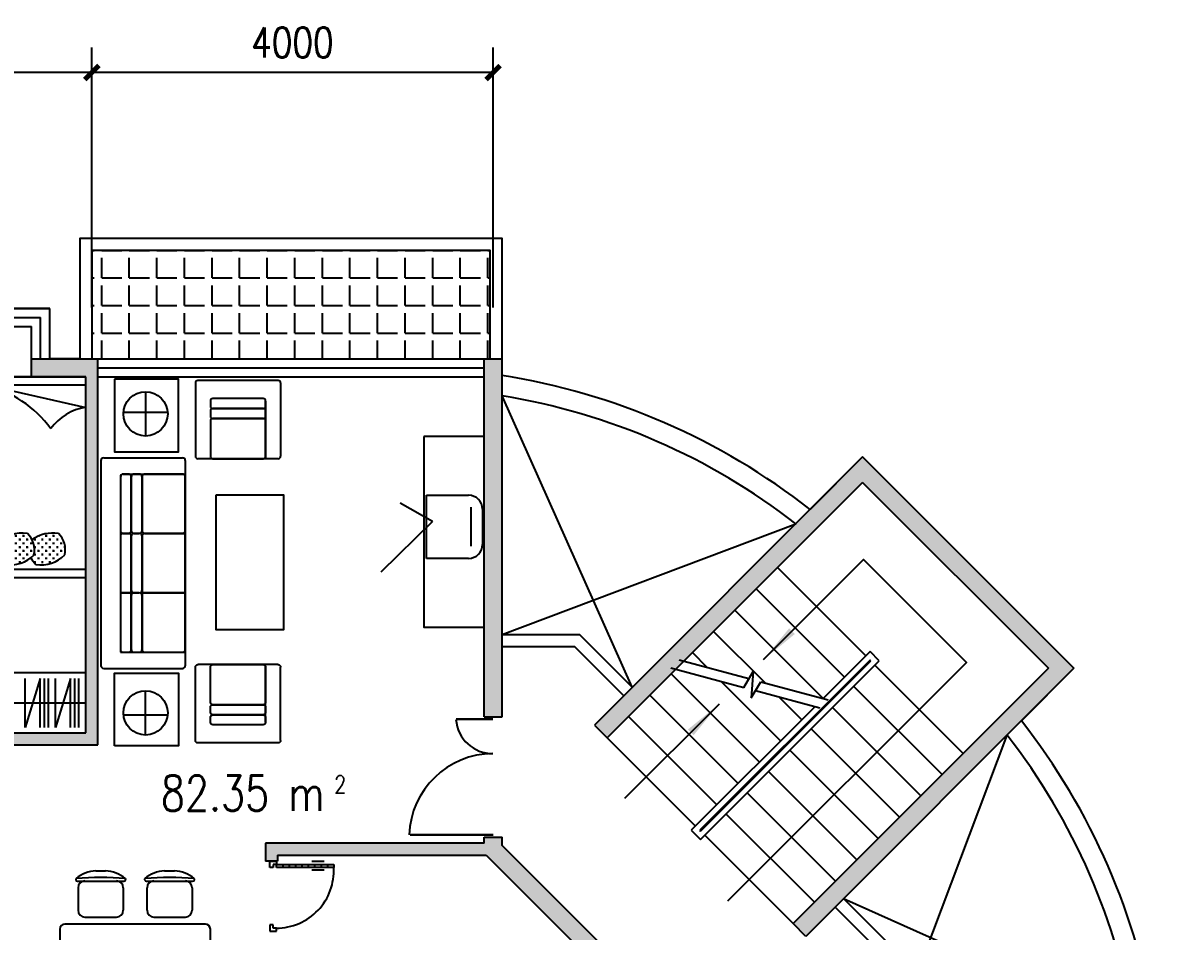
# Model space of a CAD drawing. Header units: millimetres. Extents: x 1106 to 35060, y 402 to 24858.
# Drawn here: x 20497 to 31789, y 15798 to 24858 of the extents above; entities that cross this region are included whole.
import ezdxf
from ezdxf.enums import TextEntityAlignment as Align

# ---------------------------------------------------------------- set-up
doc = ezdxf.new("R2010")
doc.units = ezdxf.units.MM
for name, color, linetype in [('BL', 7, 'Continuous'), ('DIM', 15, 'Continuous'), ('H', 13, 'Continuous'), ('J', 7, 'Continuous'), ('OA_FURNITURE', 7, 'Continuous'), ('PUB_DIM', 3, 'Continuous'), ('PUB_H', 13, 'Continuous'), ('PUB_TX', 7, 'Continuous'), ('T', 7, 'Continuous'), ('W', 2, 'Continuous'), ('WALL', 4, 'Continuous'), ('轮廓线', 240, 'Continuous')]:
    doc.layers.add(name, color=color, linetype=linetype)
doc.styles.add('DIM_FONT', font='SIMPLEX.shx', dxfattribs={"width": 0.8})
doc.styles.add('SIMPLEX', font='SIMPLEX.SHX')
doc.styles.get("Standard").update_dxf_attribs({"font": 'arial.ttf'})
doc.dimstyles.new('DIMN', dxfattribs={"dimtxt": 300, "dimasz": 1, "dimexe": 250, "dimexo": 300, "dimgap": 150, "dimtad": 1, "dimdec": 0, "dimdsep": 46, "dimtxsty": 'DIM_FONT', "dimblk": '_DIMX', "dimblk1": 'ARCHTICK', "dimblk2": 'ARCHTICK', "dimcen": 0.1, "dimclrt": 7, "dimadec": 0, "dimazin": 0, "dimtfac": 1, "dimtdec": 0, "dimtix": 1, "dimtmove": 2, "dimatfit": 3, "dimldrblk": '_DIMX', "dimfxl": 1, "dimtolj": 1, "dimtzin": 0, "dimarcsym": 0})

# ---------------------------------------------------------------- blocks, each defined once
blk = doc.blocks.new('M_A17ORW')
at = {"const_width": 0.02}
for points in [[(-0.481, -0.0014), (-0.481, -0.3084)], [(0.481, 0.0014), (0.481, -0.6906)]]:
    blk.add_lwpolyline(points, dxfattribs=at)
for centre, radius, start, end in [((-0.5008, -0.0026), 0.3067, 274.24917, 0.21013), ((0.5046, 0.0019), 0.6987, 180.27623, 268.06031)]:
    blk.add_arc(centre, radius, start, end)
blk = doc.blocks.new('M_C25HKJ')
at = {"layer": 'OA_FURNITURE', "color": 1}
for p, q in [((-389, 921), (-290, 921)), ((298, 921), (397, 921)), ((-569, 821), (-109, 821)), ((117, 821), (577, 821)), ((-564, 754), (-564, 529)), ((-114, 754), (-114, 529)), ((122, 754), (122, 529)), ((572, 754), (572, 529)), ((-497, 461), (-182, 461)), ((190, 461), (505, 461)), ((-182, -427), (-497, -427)), ((505, -427), (190, -427)), ((-564, -720), (-564, -495)), ((-114, -720), (-114, -495)), ((122, -720), (122, -495)), ((572, -720), (572, -495)), ((-109, -787), (-569, -787)), ((577, -787), (117, -787)), ((-290, -887), (-389, -887)), ((397, -887), (298, -887))]:
    blk.add_line(p, q, dxfattribs=at)
at = {"layer": 'OA_FURNITURE'}
for p, q in [((-746, 342), (-746, -308)), ((704, 392), (-696, 392)), ((754, -308), (754, 342)), ((-696, -358), (704, -358))]:
    blk.add_line(p, q, dxfattribs=at)
at = {"layer": 'OA_FURNITURE', "color": 1}
for centre, radius, start, end in [((-379, 606), 316, 91.7651, 130.7265), ((-300, 606), 316, 49.2735, 88.2349), ((307, 606), 316, 91.7651, 130.7265), ((387, 606), 316, 49.2735, 88.2349), ((-579, 837), 10, 130.7265, 202.67), ((-569, 841), 20, 202.67, 270), ((-339, -1857), 2713, 84.8023, 95.1977), ((-497, 754), 67.5, 90, 180), ((-182, 754), 67.5, 0, 90), ((-109, 841), 20, 270, 337.33), ((-100, 837), 10, 337.33, 49.2735), ((108, 837), 10, 130.7265, 202.67), ((117, 841), 20, 202.67, 270), ((347, -1857), 2713, 84.8023, 95.1977), ((190, 754), 67.5, 90, 180), ((505, 754), 67.5, 0, 90), ((577, 841), 20, 270, 337.33), ((587, 837), 10, 337.33, 49.2735), ((-497, 529), 67.5, 180, 270), ((-182, 529), 67.5, 270, 0), ((190, 529), 67.5, 180, 270), ((505, 529), 67.5, 270, 0), ((-497, -495), 67.5, 90, 180), ((-182, -495), 67.5, 0, 90), ((190, -495), 67.5, 90, 180), ((505, -495), 67.5, 0, 90), ((-569, -807), 20, 90, 157.33), ((-497, -720), 67.5, 180, 270), ((-182, -720), 67.5, 270, 0), ((-109, -807), 20, 22.67, 90), ((117, -807), 20, 90, 157.33), ((190, -720), 67.5, 180, 270), ((505, -720), 67.5, 270, 0), ((577, -807), 20, 22.67, 90), ((-579, -803), 10, 157.33, 229.2735), ((-339, 1890), 2713, 264.8023, 275.1977), ((-379, -572), 316, 229.2735, 268.2349), ((-300, -572), 316, 271.7651, 310.7265), ((-100, -803), 10, 310.7265, 22.67), ((108, -803), 10, 157.33, 229.2735), ((347, 1890), 2713, 264.8023, 275.1977), ((307, -572), 316, 229.2735, 268.2349), ((387, -572), 316, 271.7651, 310.7265), ((587, -803), 10, 310.7265, 22.67)]:
    blk.add_arc(centre, radius, start, end, dxfattribs=at)
at = {"layer": 'OA_FURNITURE'}
for centre, start, end in [((-696, 342), 90, 180), ((704, 342), 0, 90), ((-696, -308), 180, 270), ((704, -308), 270, 0)]:
    blk.add_arc(centre, 50, start, end, dxfattribs=at)
at = {"style": 'DIM_FONT', "width": 0.8, "flags": 9}
for tag in ['XSIZE', 'YSIZE']:
    blk.add_attdef(tag, (0, 0), '', height=0.5, dxfattribs=at)
blk = doc.blocks.new('M_A24LXR')
for p, q in [((-0.455, 0.071), (-0.455, 0.888)), ((-0.455, 0.888), (-0.41, 0.888)), ((-0.41, 0.888), (-0.41, 0.071)), ((-0.494, 0.753), (-0.494, 0.578)), ((-0.455, 0.797), (-0.41, 0.797)), ((-0.455, 0.707), (-0.41, 0.707)), ((-0.371, 0.753), (-0.371, 0.578)), ((-0.455, 0.616), (-0.41, 0.616)), ((-0.455, 0.525), (-0.41, 0.525)), ((-0.455, 0.434), (-0.41, 0.434)), ((-0.455, 0.343), (-0.41, 0.343)), ((-0.455, 0.253), (-0.41, 0.253)), ((-0.455, 0.162), (-0.41, 0.162)), ((-0.501, 0.071), (-0.455, 0.071)), ((-0.501, -0.02), (-0.501, 0.071)), ((-0.41, 0.071), (-0.455, 0.071)), ((-0.455, 0.071), (-0.455, 0.026)), ((-0.455, 0.026), (-0.41, 0.026)), ((-0.41, 0.026), (-0.41, -0.02)), ((0.453, 0.026), (0.407, 0.026)), ((0.407, 0.026), (0.407, -0.02)), ((0.498, 0.071), (0.453, 0.071)), ((0.453, 0.071), (0.453, 0.026)), ((0.498, -0.02), (0.498, 0.071)), ((-0.501, -0.02), (-0.501, -0.02)), ((-0.41, -0.02), (-0.501, -0.02)), ((0.407, -0.02), (0.498, -0.02)), ((0.498, -0.02), (0.498, -0.02))]:
    blk.add_line(p, q)
blk.add_arc((-0.364, 0.072), 0.817, 359.9115, 93.1848)
blk = doc.blocks.new('*X25')
at = {"color": 0}
for p, q in [((228151, -16225), (228175, -16225)), ((228250, -16225), (228450, -16225)), ((228250, -16225), (228250, -16225)), ((228525, -16225), (228725, -16225)), ((228525, -16225), (228525, -16225)), ((228800, -16225), (229000, -16225)), ((228800, -16225), (228800, -16225)), ((229075, -16225), (229275, -16225)), ((229075, -16225), (229075, -16225)), ((229350, -16225), (229550, -16225)), ((229350, -16225), (229350, -16225)), ((229625, -16225), (229825, -16225)), ((229625, -16225), (229625, -16225)), ((229900, -16225), (230100, -16225)), ((229900, -16225), (229900, -16225)), ((230175, -16225), (230375, -16225)), ((230175, -16225), (230175, -16225)), ((230450, -16225), (230650, -16225)), ((230450, -16225), (230450, -16225)), ((230725, -16225), (230925, -16225)), ((230725, -16225), (230725, -16225)), ((231000, -16225), (231200, -16225)), ((231000, -16225), (231000, -16225)), ((231275, -16225), (231475, -16225)), ((231275, -16225), (231275, -16225)), ((231550, -16225), (231750, -16225)), ((231550, -16225), (231550, -16225)), ((231825, -16225), (232025, -16225)), ((231825, -16225), (231825, -16225)), ((232100, -16225), (232121, -16225)), ((232100, -16225), (232100, -16225)), ((228250, -16500), (228250, -16300)), ((228525, -16500), (228525, -16300)), ((228800, -16500), (228800, -16300)), ((229075, -16500), (229075, -16300)), ((229350, -16500), (229350, -16300)), ((229625, -16500), (229625, -16300)), ((229900, -16500), (229900, -16300)), ((230175, -16500), (230175, -16300)), ((230450, -16500), (230450, -16300)), ((230725, -16500), (230725, -16300)), ((231000, -16500), (231000, -16300)), ((231275, -16500), (231275, -16300)), ((231550, -16500), (231550, -16300)), ((231825, -16500), (231825, -16300)), ((232100, -16500), (232100, -16300)), ((228151, -16500), (228175, -16500)), ((228250, -16500), (228450, -16500)), ((228250, -16775), (228250, -16575)), ((228525, -16500), (228725, -16500)), ((228525, -16775), (228525, -16575)), ((228800, -16500), (229000, -16500)), ((228800, -16775), (228800, -16575)), ((229075, -16500), (229275, -16500)), ((229075, -16775), (229075, -16575)), ((229350, -16500), (229550, -16500)), ((229350, -16775), (229350, -16575)), ((229625, -16500), (229825, -16500)), ((229625, -16775), (229625, -16575)), ((229900, -16500), (230100, -16500)), ((229900, -16775), (229900, -16575)), ((230175, -16500), (230375, -16500)), ((230175, -16775), (230175, -16575)), ((230450, -16500), (230650, -16500)), ((230450, -16775), (230450, -16575)), ((230725, -16500), (230925, -16500)), ((230725, -16775), (230725, -16575)), ((231000, -16500), (231200, -16500)), ((231000, -16775), (231000, -16575)), ((231275, -16500), (231475, -16500)), ((231275, -16775), (231275, -16575)), ((231550, -16500), (231750, -16500)), ((231550, -16775), (231550, -16575)), ((231825, -16500), (232025, -16500)), ((231825, -16775), (231825, -16575)), ((232100, -16500), (232121, -16500)), ((232100, -16775), (232100, -16575)), ((228151, -16775), (228175, -16775)), ((228250, -16775), (228450, -16775)), ((228525, -16775), (228725, -16775)), ((228800, -16775), (229000, -16775)), ((229075, -16775), (229275, -16775)), ((229350, -16775), (229550, -16775)), ((229625, -16775), (229825, -16775)), ((229900, -16775), (230100, -16775)), ((230175, -16775), (230375, -16775)), ((230450, -16775), (230650, -16775)), ((230725, -16775), (230925, -16775)), ((231000, -16775), (231200, -16775)), ((231275, -16775), (231475, -16775)), ((231550, -16775), (231750, -16775)), ((231825, -16775), (232025, -16775)), ((232100, -16775), (232121, -16775)), ((228250, -17050), (228250, -16850)), ((228525, -17050), (228525, -16850)), ((228800, -17050), (228800, -16850)), ((229075, -17050), (229075, -16850)), ((229350, -17050), (229350, -16850)), ((229625, -17050), (229625, -16850)), ((229900, -17050), (229900, -16850)), ((230175, -17050), (230175, -16850)), ((230450, -17050), (230450, -16850)), ((230725, -17050), (230725, -16850)), ((231000, -17050), (231000, -16850)), ((231275, -17050), (231275, -16850)), ((231550, -17050), (231550, -16850)), ((231825, -17050), (231825, -16850)), ((232100, -17050), (232100, -16850)), ((228151, -17050), (228175, -17050)), ((228250, -17050), (228450, -17050)), ((228250, -17305), (228250, -17125)), ((228525, -17050), (228725, -17050)), ((228525, -17305), (228525, -17125)), ((228800, -17050), (229000, -17050)), ((228800, -17305), (228800, -17125)), ((229075, -17050), (229275, -17050)), ((229075, -17305), (229075, -17125)), ((229350, -17050), (229550, -17050)), ((229350, -17305), (229350, -17125)), ((229625, -17050), (229825, -17050)), ((229625, -17305), (229625, -17125)), ((229900, -17050), (230100, -17050)), ((229900, -17305), (229900, -17125)), ((230175, -17050), (230375, -17050)), ((230175, -17305), (230175, -17125)), ((230450, -17050), (230650, -17050)), ((230450, -17305), (230450, -17125)), ((230725, -17050), (230925, -17050)), ((230725, -17305), (230725, -17125)), ((231000, -17050), (231200, -17050)), ((231000, -17305), (231000, -17125)), ((231275, -17050), (231475, -17050)), ((231275, -17305), (231275, -17125)), ((231550, -17050), (231750, -17050)), ((231550, -17305), (231550, -17125)), ((231825, -17050), (232025, -17050)), ((231825, -17305), (231825, -17125)), ((232100, -17050), (232121, -17050)), ((232100, -17305), (232100, -17125))]:
    blk.add_line(p, q, dxfattribs=at)
blk = doc.blocks.new('_DIMX')
at = {"const_width": 50}
blk.add_lwpolyline([(-70, -70), (70, 70)], dxfattribs=at)
blk = doc.blocks.new('*D66')
at = {"layer": 'DEFPOINTS', "color": 0, "transparency": 16777216}
for p in [(18487, 24361), (21187, 21718), (18487, 21418)]:
    blk.add_point(p, dxfattribs=at)
at = {"layer": 'DIM', "color": 0, "lineweight": -2, "transparency": 16777216}
for p, q in [((18487, 21718), (18487, 24611)), ((21187, 22018), (21187, 24611)), ((21186, 24361), (18488, 24361))]:
    blk.add_line(p, q, dxfattribs=at)
at = {"layer": 'DIM', "color": 0, "lineweight": -2, "transparency": 16777216, "rotation": 180}
blk.add_blockref('_DIMX', (18487, 24361), dxfattribs=at)
at = {"layer": 'DIM', "color": 0, "lineweight": -2, "transparency": 16777216}
blk.add_blockref('_DIMX', (21187, 24361), dxfattribs=at)
at = {"layer": 'DIM', "color": 7, "transparency": 16777216, "insert": (19837, 24661), "char_height": 300, "attachment_point": 5, "style": 'DIM_FONT'}
blk.add_mtext('\\A1;2700', dxfattribs=at)
blk = doc.blocks.new('_ARCHTICK')
at = {"color": 0, "linetype": 'ByBlock', "const_width": 0.15}
blk.add_lwpolyline([(-0.5, -0.5), (0.5, 0.5)], dxfattribs=at)
blk = doc.blocks.new('*D67')
at = {"layer": 'DEFPOINTS', "color": 0, "transparency": 16777216}
for p in [(21187, 24361), (21187, 21718), (25187, 21718)]:
    blk.add_point(p, dxfattribs=at)
at = {"layer": 'DIM', "color": 0, "lineweight": -2, "transparency": 16777216}
for p, q in [((21187, 22018), (21187, 24611)), ((25187, 22018), (25187, 24611)), ((25186, 24361), (21188, 24361))]:
    blk.add_line(p, q, dxfattribs=at)
at = {"layer": 'DIM', "color": 0, "lineweight": -2, "transparency": 16777216, "rotation": 180}
blk.add_blockref('_DIMX', (21187, 24361), dxfattribs=at)
at = {"layer": 'DIM', "color": 0, "lineweight": -2, "transparency": 16777216}
blk.add_blockref('_DIMX', (25187, 24361), dxfattribs=at)
at = {"layer": 'DIM', "color": 7, "transparency": 16777216, "insert": (23187, 24661), "char_height": 300, "attachment_point": 5, "style": 'DIM_FONT'}
blk.add_mtext('\\A1;4000', dxfattribs=at)
blk = doc.blocks.new('80217063752320')
for p, q in [((-1925, 90), (1925, 90)), ((-1925, 0), (1925, 0)), ((-1925, -90), (1925, -90))]:
    blk.add_line(p, q)
at = {"style": 'SIMPLEX', "flags": 9}
blk.add_attdef('A', text='', height=1, dxfattribs=at).set_placement((0, 0), align=Align.MIDDLE)
blk = doc.blocks.new('M_C31NFU')
at = {"layer": 'OA_FURNITURE'}
for p, q in [((-433, 755), (-433, 25)), ((392, 780), (-408, 780)), ((417, 755), (417, 25)), ((242, 600), (-258, 600)), ((267, 575), (267, 0)), ((392, 0), (-408, 0))]:
    blk.add_line(p, q, dxfattribs=at)
for points in [[(242, 600), (-258, 600, 0.414214), (-283, 575), (-283, 525, 0.414214), (-258, 500), (242, 500, 0.414214), (267, 525), (267, 575, 0.414214)], [(242, 500), (-258, 500, 0.414214), (-283, 475), (-283, 425, 0.414214), (-258, 400), (242, 400, 0.414214), (267, 425), (267, 475, 0.414214)], [(242, 400), (-258, 400, 0.414214), (-283, 375), (-283, 25, 0.414214), (-258, 0), (242, 0, 0.414214), (267, 25), (267, 375, 0.414214)]]:
    blk.add_lwpolyline(points, format="xyb", close=True, dxfattribs=at)
for centre, start, end in [((-408, 755), 90, 180), ((392, 755), 0, 90), ((242, 575), 0, 90), ((-408, 25), 180, 270), ((392, 25), 270, 0)]:
    blk.add_arc(centre, 25, start, end, dxfattribs=at)
at = {"style": 'DIM_FONT', "width": 0.8, "flags": 9}
for tag in ['XSIZE', 'YSIZE']:
    blk.add_attdef(tag, (0, 0), '', height=0.5, dxfattribs=at)
blk = doc.blocks.new('*X17')
at = {"color": 0}
for p, q in [((284859, 2241), (284859, 2259)), ((284888, 2288), (284906, 2288)), ((284897, 2278), (284897, 2297)), ((284933, 2325), (284944, 2325)), ((284934, 2316), (284934, 2326)), ((284934, 2241), (284934, 2259)), ((284962, 2288), (284981, 2288)), ((284972, 2278), (284972, 2297)), ((285000, 2325), (285019, 2325)), ((285009, 2316), (285009, 2334)), ((285009, 2241), (285009, 2259)), ((285038, 2288), (285056, 2288)), ((285047, 2278), (285047, 2297)), ((285075, 2325), (285094, 2325)), ((285084, 2316), (285084, 2334)), ((285084, 2241), (285084, 2259)), ((285112, 2288), (285131, 2288)), ((285122, 2278), (285122, 2297)), ((285159, 2241), (285159, 2259)), ((285188, 2288), (285206, 2288)), ((285197, 2278), (285197, 2297)), ((285234, 2316), (285234, 2323)), ((285234, 2241), (285234, 2259)), ((285240, 2325), (285244, 2325)), ((285262, 2288), (285281, 2288)), ((285272, 2278), (285272, 2297)), ((285300, 2325), (285319, 2325)), ((285309, 2316), (285309, 2334)), ((285309, 2241), (285309, 2259)), ((285338, 2288), (285356, 2288)), ((285347, 2278), (285347, 2297)), ((285375, 2325), (285394, 2325)), ((285384, 2316), (285384, 2334)), ((285384, 2241), (285384, 2259)), ((285412, 2288), (285431, 2288)), ((285422, 2278), (285422, 2297)), ((285450, 2325), (285452, 2325)), ((285459, 2316), (285459, 2316)), ((285459, 2241), (285459, 2259)), ((284817, 2212), (284831, 2212)), ((284822, 2203), (284822, 2222)), ((284850, 2250), (284869, 2250)), ((284850, 2175), (284869, 2175)), ((284859, 2166), (284859, 2184)), ((284888, 2212), (284906, 2212)), ((284897, 2203), (284897, 2222)), ((284897, 2128), (284897, 2147)), ((284925, 2250), (284944, 2250)), ((284925, 2175), (284944, 2175)), ((284934, 2166), (284934, 2184)), ((284962, 2212), (284981, 2212)), ((284972, 2203), (284972, 2222)), ((284972, 2128), (284972, 2147)), ((285000, 2250), (285019, 2250)), ((285000, 2175), (285019, 2175)), ((285009, 2166), (285009, 2184)), ((285038, 2212), (285056, 2212)), ((285047, 2203), (285047, 2222)), ((285047, 2128), (285047, 2147)), ((285075, 2250), (285094, 2250)), ((285075, 2175), (285094, 2175)), ((285084, 2166), (285084, 2184)), ((285112, 2212), (285131, 2212)), ((285122, 2203), (285122, 2222)), ((285122, 2128), (285122, 2147)), ((285150, 2250), (285169, 2250)), ((285150, 2175), (285169, 2175)), ((285159, 2166), (285159, 2184)), ((285188, 2212), (285206, 2212)), ((285197, 2203), (285197, 2222)), ((285197, 2128), (285197, 2147)), ((285225, 2250), (285244, 2250)), ((285225, 2175), (285244, 2175)), ((285234, 2166), (285234, 2184)), ((285262, 2212), (285281, 2212)), ((285272, 2203), (285272, 2222)), ((285272, 2128), (285272, 2147)), ((285300, 2250), (285319, 2250)), ((285300, 2175), (285319, 2175)), ((285309, 2166), (285309, 2184)), ((285338, 2212), (285356, 2212)), ((285347, 2203), (285347, 2222)), ((285347, 2128), (285347, 2147)), ((285375, 2250), (285394, 2250)), ((285375, 2175), (285394, 2175)), ((285384, 2166), (285384, 2184)), ((285412, 2212), (285431, 2212)), ((285422, 2203), (285422, 2222)), ((285422, 2128), (285422, 2147)), ((285450, 2250), (285469, 2250)), ((285450, 2175), (285469, 2175)), ((285459, 2166), (285459, 2184)), ((285488, 2212), (285500, 2212)), ((285497, 2203), (285497, 2222)), ((285497, 2138), (285497, 2147)), ((284856, 2100), (284869, 2100)), ((284859, 2094), (284859, 2109)), ((284888, 2138), (284906, 2138)), ((284888, 2062), (284906, 2062)), ((284897, 2053), (284897, 2072)), ((284925, 2100), (284944, 2100)), ((284934, 2091), (284934, 2109)), ((284962, 2138), (284981, 2138)), ((284962, 2062), (284981, 2062)), ((284972, 2053), (284972, 2072)), ((285000, 2100), (285019, 2100)), ((285009, 2091), (285009, 2109)), ((285038, 2138), (285056, 2138)), ((285038, 2062), (285056, 2062)), ((285047, 2053), (285047, 2072)), ((285075, 2100), (285094, 2100)), ((285084, 2091), (285084, 2109)), ((285112, 2138), (285131, 2138)), ((285150, 2100), (285151, 2100)), ((285159, 2106), (285159, 2109)), ((285163, 2100), (285169, 2100)), ((285188, 2138), (285206, 2138)), ((285188, 2062), (285206, 2062)), ((285197, 2053), (285197, 2072)), ((285225, 2100), (285244, 2100)), ((285234, 2091), (285234, 2109)), ((285262, 2138), (285281, 2138)), ((285262, 2062), (285281, 2062)), ((285272, 2053), (285272, 2072)), ((285300, 2100), (285319, 2100)), ((285309, 2091), (285309, 2109)), ((285338, 2138), (285356, 2138)), ((285338, 2062), (285356, 2062)), ((285347, 2053), (285347, 2072)), ((285375, 2100), (285394, 2100)), ((285384, 2091), (285384, 2109)), ((285412, 2138), (285431, 2138)), ((285450, 2100), (285458, 2100)), ((285459, 2101), (285459, 2109)), ((285488, 2138), (285497, 2138))]:
    blk.add_line(p, q, dxfattribs=at)
blk = doc.blocks.new('RECTANG')
for p, q in [((1, 1), (0, 1)), ((0, 1), (0, 0)), ((1, 0), (1, 1)), ((0, 0), (1, 0))]:
    blk.add_line(p, q)
blk = doc.blocks.new('_C1LMW')
for p, q in [((-1000, -80), (0, -305)), ((-1000, -80), (0, -80)), ((0, -1920), (-1000, -1920))]:
    blk.add_line(p, q)
for centre, radius, start, end in [((-1289, -1215), 1171, 36.5169, 75.7062), ((81, -828), 530, 98.7955, 144.0982), ((-348, -518), 4.547473508864641e-13, 270, 343.0338), ((-639, -1913), 354, 80.3657, 135.5224), ((-733, -1725), 222, 346.7256, 46.496), ((-332, -1913), 354, 80.3657, 124.9896), ((-426, -1725), 222, 346.7256, 46.496), ((-566, -1649), 326, 182.7966, 223.2149), ((-752, -1548), 328, 260.9132, 315.9541)]:
    blk.add_arc(centre, radius, start, end)
at = {"layer": 'J'}
for centre, radius, start, end in [((-260, -1649), 326, 208.3278, 223.2149), ((-445, -1548), 328, 260.9132, 315.9541)]:
    blk.add_arc(centre, radius, start, end, dxfattribs=at)
at = {"xscale": 1999.996, "yscale": 999.998, "zscale": 1999.996, "rotation": 90}
blk.add_blockref('RECTANG', (0, -2000), dxfattribs=at)
blk.add_blockref('*X17', (-285705, -3910))
at = {"style": 'DIM_FONT', "width": 0.8, "flags": 9}
for tag in ['XSIZE', 'YSIZE']:
    blk.add_attdef(tag, (0, 0), '', height=0.5, dxfattribs=at)
blk = doc.blocks.new('M_C34BMF')
at = {"layer": 'OA_FURNITURE'}
for p, q in [((-1058, -186), (-1058, 600)), ((-1031, 627), (1015, 627)), ((-896, 8), (-896, 627)), ((881, -19), (881, 627)), ((1042, -186), (1042, 600)), ((-869, -19), (881, -19)), ((-1031, -213), (1015, -213))]:
    blk.add_line(p, q, dxfattribs=at)
for points in [[(-869, 196), (-331, 196, 0.414214), (-304, 223), (-304, 600, 0.414214), (-331, 627), (-869, 627, 0.414214), (-896, 600), (-896, 223, 0.414214)], [(-277, 196), (261, 196, 0.414214), (288, 223), (288, 600, 0.414214), (261, 627), (-277, 627, 0.414214), (-304, 600), (-304, 223, 0.414214)], [(315, 196), (854, 196, 0.414214), (881, 223), (881, 600, 0.414214), (854, 627), (315, 627, 0.414214), (288, 600), (288, 223, 0.414214)], [(-869, 89), (-331, 89, 0.414214), (-304, 115), (-304, 169, 0.414214), (-331, 196), (-869, 196, 0.414214), (-896, 169), (-896, 115, 0.414214)], [(-277, 89), (261, 89, 0.414214), (288, 115), (288, 169, 0.414214), (261, 196), (-277, 196, 0.414214), (-304, 169), (-304, 115, 0.414214)], [(315, 89), (854, 89, 0.414214), (881, 115), (881, 169, 0.414214), (854, 196), (315, 196, 0.414214), (288, 169), (288, 115, 0.414214)], [(-869, -19), (-331, -19, 0.414214), (-304, 8), (-304, 62, 0.414214), (-331, 89), (-869, 89, 0.414214), (-896, 62), (-896, 8, 0.414214)], [(-277, -19), (261, -19, 0.414214), (288, 8), (288, 62, 0.414214), (261, 89), (-277, 89, 0.414214), (-304, 62), (-304, 8, 0.414214)], [(315, -19), (854, -19, 0.414214), (881, 8), (881, 62, 0.414214), (854, 89), (315, 89, 0.414214), (288, 62), (288, 8, 0.414214)]]:
    blk.add_lwpolyline(points, format="xyb", close=True, dxfattribs=at)
for centre, start, end in [((-1031, 600), 90, 180), ((1015, 600), 0, 90), ((-869, 8), 180, 270), ((854, 8), 270, 0), ((-1031, -186), 180, 270), ((1015, -186), 270, 0)]:
    blk.add_arc(centre, 26.9, start, end, dxfattribs=at)
at = {"style": 'DIM_FONT', "width": 0.8, "flags": 9}
for tag in ['XSIZE', 'YSIZE']:
    blk.add_attdef(tag, (0, 0), '', height=0.5, dxfattribs=at)
blk = doc.blocks.new('_B0MWI')
for p, q in [((-0.62, 3.2778), (0.62, 3.2778)), ((-0.62, 0.5), (-0.62, 3.2778)), ((0.62, 0.5), (0.62, 3.2778)), ((-0.56, 2.7778), (0.56, 2.7778)), ((-0.56, 0.5), (-0.56, 2.7778)), ((0.56, 0.5), (0.56, 2.7778)), ((-0.5, 2.2778), (0.5, 2.2778)), ((-0.5, 0.5), (-0.5, 2.2778)), ((0.5, 0.5), (0.5, 2.2778)), ((-0.5, -0.5), (0.5, -0.5))]:
    blk.add_line(p, q)
blk = doc.blocks.new('M_C4')
for p, q in [((100, 250), (350, 250)), ((363.3, 168.9), (84, 168.9)), ((0, -150), (0, 150)), ((450, 150), (450, -150)), ((450, -150), (0, -150)), ((187.5, -106.9), (56.8, -335.7)), ((187.5, -106.9), (546.7, -474.6))]:
    blk.add_line(p, q)
for centre, start, end in [((100, 150), 90, 180), ((350, 150), 0, 90)]:
    blk.add_arc(centre, 100, start, end)
at = {"flags": 9}
for tag in ['XSIZE', 'YSIZE']:
    blk.add_attdef(tag, (0, 0), '', height=0.5, dxfattribs=at)
at = {"width": 0.8, "flags": 9}
for tag in ['YSIZE', 'XSIZE', 'XSIZE', 'YSIZE']:
    blk.add_attdef(tag, (225, -150), '', height=0.5, dxfattribs=at)
blk = doc.blocks.new('_ARROW')
blk.add_solid([(0, 0), (-1, 0.1), (-1, -0.1)])

msp = doc.modelspace()

# ---------------------------------------------------------------- linework, layer by layer
at = {"layer": 'BL'}
for points in [[(25276.8, 21507.8), (25276.8, 22707.8), (21066.8, 22707.8), (21066.8, 21507.8)], [(25156.8, 21507.8), (25156.8, 22587.8), (21186.8, 22587.8), (21186.8, 21507.8)]]:
    msp.add_lwpolyline(points, dxfattribs=at)
at = {"layer": 'H'}
msp.add_lwpolyline([(21246.8, 21507.8), (25156.8, 21507.8), (25156.8, 22587.8), (21186.8, 22587.8), (21186.8, 21507.8)], close=True, dxfattribs=at)
at = {"layer": 'J'}
for p, q in [((21722.7, 21178.7), (21722.7, 20737.1)), ((26574.2, 18232.5), (25276.8, 21137.3)), ((21502.6, 20975.6), (21942.8, 20975.6)), ((25276.8, 18759.1), (28203.8, 19862.1)), ((19566.8, 18377.8), (21126.8, 18377.8)), ((20672.8, 18319.1), (20522.8, 17829.6)), ((20522.8, 17829.6), (20522.8, 18319.1)), ((20672.8, 17829.6), (20672.8, 18319.1)), ((20714.7, 17829.6), (20714.7, 18319.1)), ((20714.7, 17829.6), (20714.7, 18319.1)), ((20756.6, 17829.6), (20756.6, 18319.1)), ((20975, 18319.1), (20825, 17829.6)), ((20825, 17829.6), (20825, 18319.1)), ((20975, 17829.6), (20975, 18319.1)), ((21016.9, 17829.6), (21016.9, 18319.1)), ((21016.9, 17829.6), (21016.9, 18319.1)), ((21058.8, 17829.6), (21058.8, 18319.1)), ((21722.7, 17755.4), (21722.7, 18197)), ((19566.8, 18077.8), (21126.8, 18077.8)), ((21502.6, 17958.5), (21942.8, 17958.5)), ((29207.9, 14827.9), (30310.9, 17754.9)), ((28681.4, 16125.4), (31586.1, 14827.9))]:
    msp.add_line(p, q, dxfattribs=at)
for points in [[(21413.5, 21302.2), (21413.5, 20578.2), (22049.4, 20578.2), (22049.4, 21302.2)], [(24496.8, 20732.4), (24496.8, 18829.7), (25096.8, 18829.7), (25096.8, 20732.4)], [(22423.2, 20148.9), (22423.2, 18807.5), (23099.8, 18807.5), (23099.8, 20148.9)], [(21413.5, 17647.8), (21413.5, 18371.7), (22049.4, 18371.7), (22049.4, 17647.8)]]:
    msp.add_lwpolyline(points, close=True, dxfattribs=at)
for points in [[(25276.8, 18759.1), (26047.6, 18759.1), (26574.2, 18232.5)], [(25276.8, 18639.1), (25997.9, 18639.1), (26489.3, 18147.7)], [(29087.9, 14827.9), (29087.9, 15549.1), (28596.5, 16040.5)], [(29207.9, 14827.9), (29207.9, 15598.8), (28681.4, 16125.4)]]:
    msp.add_lwpolyline(points, dxfattribs=at)
for centre in [(21722.7, 20957.9), (21722.7, 17976.2)]:
    msp.add_circle(centre, 220.8, dxfattribs=at)
for centre, radius, start, end in [((24245.2, 14772.5), 6647.9, 51.91007, 81.07337), ((24245.2, 14772.5), 6447.9, 52.1255, 80.79411), ((25221.3, 13796.4), 6647.9, 8.92663, 38.08993), ((25221.3, 13796.4), 6447.9, 9.20589, 37.8745)]:
    msp.add_arc(centre, radius, start, end, dxfattribs=at)
at = {"layer": 'PUB_DIM'}
for points in [[(27883.2, 18508.1), (28880.4, 19505.3), (29905.6, 18480), (27523.5, 16097.9)], [(27440, 18064.9), (26498.2, 17123.1)]]:
    msp.add_lwpolyline(points, dxfattribs=at)
at = {"layer": 'PUB_H'}
for points in [[(20586.8, 21507.8), (21246.8, 21507.8), (20586.8, 21327.8), (21126.8, 21327.8)], [(21246.8, 21507.8), (21246.8, 17657.8), (21126.8, 21327.8), (21126.8, 17777.8)], [(25276.8, 21507.8), (25276.8, 17937.8), (25096.8, 21507.8), (25096.8, 17937.8)], [(28870.3, 20528.6), (28870.3, 20274.1), (26197.4, 17855.8), (26324.7, 17728.5)], [(30977.5, 18421.5), (30722.9, 18421.5), (28870.3, 20528.6), (28870.3, 20274.1)], [(28304.6, 15748.6), (28177.3, 15875.9), (30977.5, 18421.5), (30722.9, 18421.5)], [(21246.8, 17657.8), (19566.8, 17657.8), (21126.8, 17777.8), (19566.8, 17777.8)], [(25276.8, 16737.8), (25096.8, 16677.8), (25096.8, 16737.8)], [(25119.5, 16557.8), (25096.8, 16677.8), (25276.8, 16655.1), (25276.8, 16737.8)], [(22916.8, 16677.8), (25096.8, 16677.8), (23036.8, 16557.8), (25119.5, 16557.8)], [(23036.8, 16497.8), (22916.8, 16497.8), (23036.8, 16557.8), (22916.8, 16677.8)], [(25999.4, 15677.9), (25119.5, 16557.8), (25276.8, 16655.1)], [(27103.9, 14827.9), (26126.7, 15550.6), (25276.8, 16655.1), (25999.4, 15677.9)]]:
    msp.add_solid(points, dxfattribs=at)
at = {"layer": 'T'}
for p, q in [((28021.7, 19425.5), (27089.2, 18493)), ((28021.7, 19425.5), (28902.1, 18545.2)), ((27795.5, 19199.3), (27089.2, 18493)), ((27809.6, 19213.4), (28690, 18333.1)), ((27597.5, 19001.3), (28477.8, 18120.9)), ((27385.4, 18789.2), (27898.3, 18276.2)), ((27173.2, 18577), (27318.7, 18431.5)), ((28944.5, 18587.6), (28477.8, 18120.9)), ((29036.4, 18495.7), (28944.5, 18587.6)), ((27007.6, 18411.4), (26324.7, 17728.5)), ((27007.6, 18411.4), (26324.7, 17728.5)), ((26959.3, 18424.3), (27685.2, 18229.8)), ((27040.9, 18506), (27737.9, 18319.2)), ((28944.5, 18502.8), (27247.5, 16805.7)), ((27254.5, 16713.8), (29036.4, 18495.7)), ((27254.5, 16798.6), (28951.6, 18495.7)), ((28951.6, 18495.7), (28944.5, 18502.8)), ((29874.4, 17572.9), (28994, 18453.3)), ((26961.1, 18364.9), (27841.4, 17484.5)), ((27685.2, 18229.8), (27780.1, 18390.7)), ((27780.1, 18390.7), (27761.1, 18126.6)), ((27460.1, 18290.1), (28053.6, 17696.7)), ((27761.1, 18126.6), (27856, 18287.6)), ((27803.3, 18198.2), (28444.5, 18026.3)), ((27856, 18287.6), (28526.1, 18108)), ((29662.2, 17360.8), (28781.9, 18241.1)), ((26749, 18152.8), (27629.3, 17272.4)), ((28039.7, 18134.8), (28265.7, 17908.8)), ((28396.2, 18039.3), (27162.6, 16805.7)), ((29450.1, 17148.7), (28569.8, 18029)), ((26536.8, 17940.6), (27417.2, 17060.3)), ((26324.7, 17728.5), (27205, 16848.1)), ((29238, 16936.5), (28357.6, 17816.9)), ((29025.8, 16724.4), (28145.5, 17604.7)), ((28177.3, 15875.9), (29874.4, 17572.9)), ((28813.7, 16512.3), (27933.4, 17392.6)), ((28177.3, 15875.9), (29648.1, 17346.7)), ((28601.6, 16300.1), (27721.2, 17180.5)), ((28389.4, 16088), (27509.1, 16968.4)), ((27162.6, 16805.7), (27254.5, 16713.8)), ((27247.5, 16805.7), (27254.5, 16798.6)), ((28177.3, 15875.9), (27297, 16756.2))]:
    msp.add_line(p, q, dxfattribs=at)
at = {"layer": 'WALL'}
for p, q in [((20586.8, 21327.8), (20586.8, 21507.8)), ((20586.8, 21507.8), (21246.8, 21507.8)), ((21246.8, 17657.8), (21246.8, 21507.8)), ((25096.8, 17937.8), (25096.8, 21507.8)), ((25096.8, 21507.8), (25276.8, 21507.8)), ((25276.8, 17937.8), (25276.8, 21507.8)), ((20586.8, 21327.8), (21126.8, 21327.8)), ((21126.8, 17777.8), (21126.8, 21327.8)), ((28870.3, 20528.6), (26197.4, 17855.8)), ((28870.3, 20528.6), (30977.5, 18421.5)), ((28870.3, 20274.1), (26324.7, 17728.5)), ((28870.3, 20274.1), (30722.9, 18421.5)), ((30722.9, 18421.5), (28177.3, 15875.9)), ((30977.5, 18421.5), (28304.6, 15748.6)), ((25096.8, 17937.8), (25276.8, 17937.8)), ((26197.4, 17855.8), (26324.7, 17728.5)), ((19566.8, 17777.8), (21126.8, 17777.8)), ((19566.8, 17657.8), (21246.8, 17657.8)), ((25096.8, 16737.8), (25276.8, 16737.8)), ((25096.8, 16677.8), (25096.8, 16737.8)), ((25276.8, 16655.1), (25276.8, 16737.8)), ((25096.8, 16677.8), (22916.8, 16677.8)), ((22916.8, 16677.8), (22916.8, 16497.8)), ((27103.9, 14827.9), (25276.8, 16655.1)), ((23036.8, 16497.8), (22916.8, 16497.8)), ((23036.8, 16557.8), (25119.5, 16557.8)), ((23036.8, 16557.8), (23036.8, 16497.8)), ((25119.5, 16557.8), (25999.4, 15677.9)), ((28304.6, 15748.6), (28177.3, 15875.9))]:
    msp.add_line(p, q, dxfattribs=at)
at = {"layer": '轮廓线'}
for p, q in [((25276.8, 22707.8), (21066.8, 22707.8)), ((21066.8, 22707.8), (21066.8, 21507.8)), ((25276.8, 21339.8), (25276.8, 22707.8)), ((20766.8, 22007.8), (18906.8, 22007.8)), ((20766.8, 21507.8), (20766.8, 22007.8)), ((21066.8, 21507.8), (20766.8, 21507.8)), ((28870.3, 20528.6), (28346.3, 20004.6)), ((30977.5, 18421.5), (28870.3, 20528.6)), ((30453.4, 17897.4), (30977.5, 18421.5))]:
    msp.add_line(p, q, dxfattribs=at)
for centre, start, end in [((24245.2, 14772.5), 51.91007, 81.07337), ((25221.3, 13796.4), 8.92663, 38.08993)]:
    msp.add_arc(centre, 6647.9, start, end, dxfattribs=at)

# ---------------------------------------------------------------- block references
at = {"layer": 'H'}
msp.add_blockref('*X25', (-206964.6, 38812.8), dxfattribs=at)
at = {"layer": 'J'}
for name, p in [('_C1LMW', (21126.8, 21327.8)), ('M_C31NFU', (22652.3, 20510.7)), ('M_C25HKJ', (21614.8, 15479.2))]:
    msp.add_blockref(name, p, dxfattribs=at)
at = {"layer": 'J', "rotation": 270}
msp.add_blockref('M_C34BMF', (21491.3, 19461.9), dxfattribs=at)
at = {"layer": 'J', "xscale": 1.4, "yscale": 1.4, "zscale": 1.4, "rotation": 270}
msp.add_blockref('M_C4', (24732, 20146.5), dxfattribs=at)
at = {"layer": 'J', "xscale": -1, "rotation": 180}
msp.add_blockref('M_C31NFU', (22652.3, 18457.4), dxfattribs=at)
at = {"layer": 'PUB_DIM', "xscale": 400, "yscale": 400, "zscale": 400}
for p, rotation in [((27883.2, 18508.1), 225), ((27440, 18064.9), 45)]:
    msp.add_blockref('_ARROW', p, dxfattribs=dict(at, rotation=rotation))
at = {"layer": 'W', "xscale": 1500, "yscale": 180, "zscale": 1500}
msp.add_blockref('_B0MWI', (19836.8, 21417.8), dxfattribs=at)
at = {"layer": 'W'}
msp.add_blockref('80217063752320', (23171.8, 21417.8), dxfattribs=at)
for name, p, xscale, yscale, zscale, rotation in [('M_A17ORW', (25186.8, 17337.8), 1200, 1200, 1200, 270), ('M_A24LXR', (22976.8, 16147.8), -700, -700, 700, 90)]:
    msp.add_blockref(name, p, dxfattribs=dict(at, xscale=xscale, yscale=yscale, zscale=zscale, rotation=rotation))

# ---------------------------------------------------------------- texts
at = {"layer": 'PUB_TX', "style": 'DIM_FONT', "width": 0.8}
msp.add_text('82.35 m', height=350, dxfattribs=at).set_placement((23507.2, 17176.1), align=Align.MIDDLE_RIGHT)
msp.add_text(' 2', height=175, dxfattribs=at).set_placement((23507.2, 17176.1))

# ---------------------------------------------------------------- dimensions: what is measured, and where the dimension line sits
at = {"layer": 'DIM'}
for base, p1, p2, picture, middle in [((18486.8, 24361.5), (21186.8, 21717.8), (18486.8, 21417.8), '*D66', (19836.8, 24661.5)), ((21186.8, 24361.5), (25186.8, 21717.8), (21186.8, 21717.8), '*D67', (23186.8, 24661.5))]:
    dim = msp.add_linear_dim(base=base, p1=p1, p2=p2, dimstyle='DIMN', dxfattribs=at)
    dim.commit()
    dim.dimension.update_dxf_attribs({"geometry": picture, "text_midpoint": middle})

doc.saveas('drawing.dxf')
